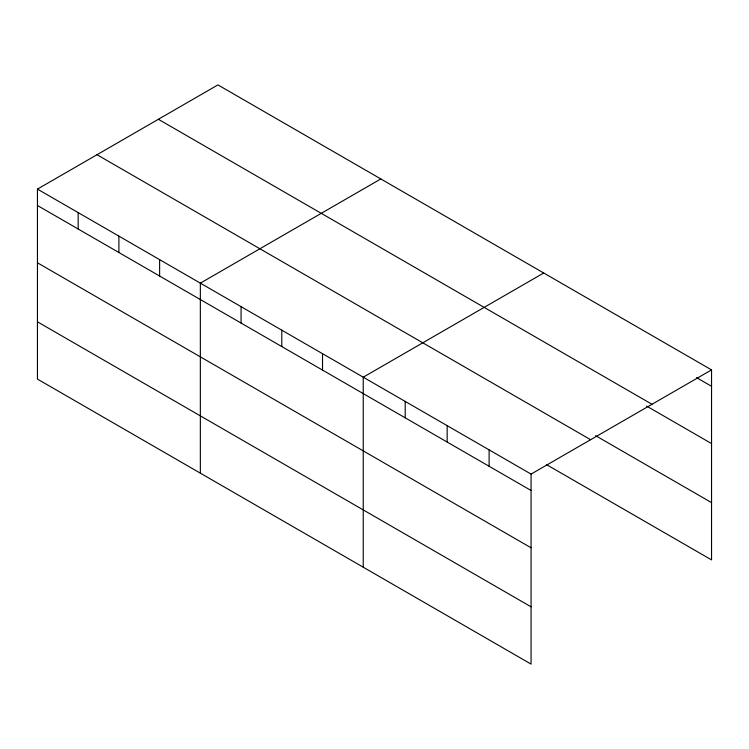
<?xml version="1.0" encoding="UTF-8"?>
<svg xmlns="http://www.w3.org/2000/svg" width="749" height="749" viewBox="0 0 749 749"><rect width="100%" height="100%" fill="white"/><g stroke="black" fill="none" stroke-linecap="round" stroke-linejoin="round"><path stroke-width="1.12" d="M531.069 547.781L531.069 474.089L37.45 189.104L37.45 379.106L531.069 664.101L531.069 547.781L37.45 262.796M37.45 189.104L217.931 84.899L711.55 369.894L711.55 559.896L546.714 464.736M380.82 178.945L200.348 283.15L200.348 473.153M543.718 272.992L363.237 377.196L363.237 567.199M531.069 474.089L711.55 369.894M696.561 377.646L711.55 386.297M158.367 119.288L651.995 404.282M646.612 406.089L711.55 443.586M595.67 435.703L711.55 502.607M97.005 154.715L590.633 439.71M37.45 205.498L531.069 490.492M37.45 321.817L531.069 606.812M489.116 449.868L489.116 466.271M447.153 425.638L447.153 442.041M405.2 401.417L405.2 417.82M322.519 353.687L322.519 370.081M281.793 330.169L281.793 346.572M241.066 306.659L241.066 323.062M159.621 259.641L159.621 276.035M118.894 236.122L118.894 252.525M78.177 212.613L78.177 229.016"/></g></svg>
